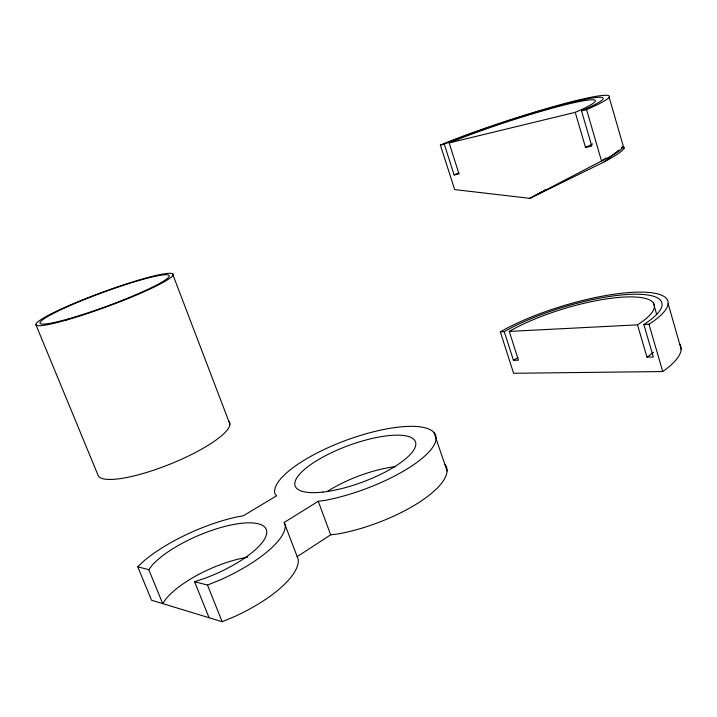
<?xml version="1.0" encoding="UTF-8"?>
<svg xmlns="http://www.w3.org/2000/svg" width="717" height="717" viewBox="0 0 717 717"><rect width="100%" height="100%" fill="white"/><g stroke="black" fill="none" stroke-linecap="round" stroke-linejoin="round"><path stroke-width="1.08" d="M247.49 557.226A64.889 22.819 -23.7 0 0 166.03 598.803L162.714 603.615L148.786 569.683L152.237 565.121A65.337 21.062 -23.3 0 1 225.505 526.269A65.337 21.062 -23.3 0 1 265.828 536.522A65.337 21.062 -23.3 0 1 204.524 578.422L194.576 581.693L209.05 617.722M137.754 566.797L144.234 560.667A85.538 27.596 -23.3 0 1 236.986 516.921L243.287 515.819L276.637 495.752L274.978 493.861A85.529 26.144 -20.2 0 1 360.642 435.38A85.529 26.144 -20.2 0 1 434.117 444.979A85.529 26.144 -20.2 0 1 325.025 500.394L318.276 501.273L284.183 522.496L298.209 559.314A84.938 29.89 -23.8 0 1 234.97 616.396L222.145 621.711L151.538 600.21L137.754 566.797L148.786 569.683M541.541 191.869L529.872 198.34L601.509 160.993L586.569 109.602A104.691 8.514 -18.1 0 0 577.31 100.317A104.691 8.514 -18.1 0 0 440.372 145.04L454.668 189.593L529.872 198.34L604.35 161.836L618.95 150.041M621.522 147.962L623.243 146.573L621.298 147.657M606.035 157.991L601.509 160.993A103.714 12.709 -17.8 0 0 623.243 146.573A106.591 9.85 -21.8 0 1 604.35 161.836M621.433 147.774L623.243 146.573M297.107 556.67L330.68 534.819L337.42 534.057A84.973 28.366 -20.4 0 0 419.821 501.918A84.973 28.366 -20.4 0 0 444.674 463.971M543.486 190.794L545.431 189.709M194.576 581.693L207.518 585.081L220.469 579.802A85.538 27.596 -23.3 0 0 285.205 524.934L284.183 522.496M440.372 145.04L444.253 144.099A98.301 7.986 -18.1 0 1 573.044 102.02A98.301 7.986 -18.1 0 1 581.505 110.83L591.803 146.107L585.52 147.424L575.249 112.345A90.324 7.34 -18.1 0 0 567.73 104.144A90.324 7.34 -18.1 0 0 449.138 142.916L459.023 173.908L454.121 174.939L444.253 144.099M449.138 142.916L575.249 112.345M581.505 110.83L586.569 109.602M679.51 343.676A99.744 29.119 -16.4 0 1 662.723 371.54L513.605 373.288L500.314 331.872L504.275 331.666A94.492 23.975 -16.7 0 1 629.221 294.4A94.492 23.975 -16.7 0 1 643.857 324.523L653.321 356.985L646.976 357.138L637.512 324.846A86.829 22.021 -16.7 0 0 624.31 297.044A86.829 22.021 -16.7 0 0 509.267 331.406L518.454 360.203L513.444 360.328L504.275 331.666M509.267 331.406L637.512 324.846M643.857 324.523L648.975 324.254L662.723 371.54M35.85 324.604L97.969 475.048A70.893 16.419 -21.9 0 0 172.304 463.218A70.893 16.419 -21.9 0 0 228.804 421.211M207.518 585.081L222.145 621.711M172.519 273.786L229.915 424.195M318.276 501.273L330.68 534.819M433.91 432.369L447.094 470.952M609.136 97.207L623.933 148.41M653.339 302.852L656.718 314.566M668.127 303.658L681.15 349.233M500.314 331.872A100.631 25.543 -16.7 0 1 633.174 292.294A100.631 25.543 -16.7 0 1 648.975 324.254M513.444 360.328A93.918 26.296 -16.5 0 1 517.88 357.729M653.456 352.316A86.309 24.154 -16.5 0 1 646.976 357.138M454.121 174.939A97.673 10.71 -17.9 0 1 458.916 172.869M592.708 143.902A89.742 9.841 -17.9 0 1 585.52 147.424M327.544 491.351A63.661 21.223 -20.4 0 1 395.596 466.588M68.787 318.76A68.832 7.125 -20.2 0 0 169.104 276.529A68.832 7.125 -20.2 0 0 75.832 303.094A68.832 7.125 -20.2 0 0 68.787 318.76M66.69 319.988A73.08 7.573 -20.2 0 0 173.021 275.167A73.08 7.573 -20.2 0 0 73.761 303.488A73.08 7.573 -20.2 0 0 66.69 319.988M322.865 492.077A64.073 19.565 -20.2 0 0 415.761 444.854A64.073 19.565 -20.2 0 0 327.293 454.766A64.073 19.565 -20.2 0 0 322.865 492.077"/></g></svg>
